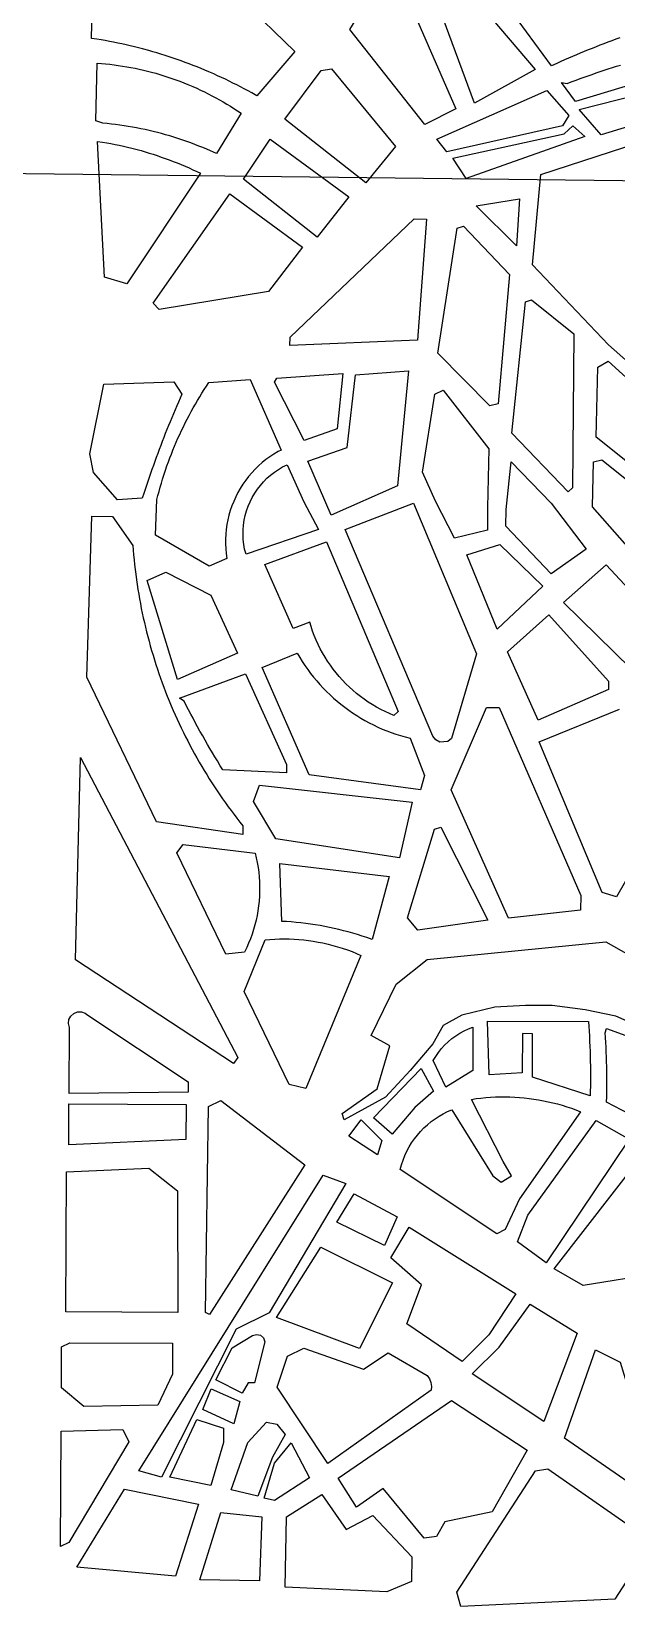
# Model space of a CAD drawing. Extents: x 407811 to 416949, y 4498993 to 4508589.
# Drawn here: x 409811 to 410173, y 4499162 to 4500135 of the extents above; entities that cross this region are included whole.
import ezdxf

# ---------------------------------------------------------------- set-up
doc = ezdxf.new("R2010")
doc.units = 0
doc.header["$LTSCALE"] = 40
doc.header["$MEASUREMENT"] = 0
doc.layers.add('Images', color=253, linetype='CONTINUOUS')
doc.layers.add('υπόλοιπο θεσσαλονίκης', color=7, linetype='CONTINUOUS')
picture_1 = doc.add_image_def('image1.tif', size_in_pixel=(10278, 10088))

msp = doc.modelspace()

# ---------------------------------------------------------------- linework, layer by layer
at = {"layer": 'υπόλοιπο θεσσαλονίκης'}
for points in [[(409941.6, 4500153.52), (409973.9, 4500122.26), (409950.37, 4500094.87), (409947.29, 4500096.61), (409944.99, 4500097.87), (409942.67, 4500099.12), (409940.35, 4500100.35), (409938.01, 4500101.55), (409935.66, 4500102.74), (409933.31, 4500103.91), (409930.94, 4500105.05), (409928.56, 4500106.17), (409926.17, 4500107.27), (409923.78, 4500108.35), (409920.76, 4500109.67), (409918.34, 4500110.69), (409915.92, 4500111.7), (409913.48, 4500112.69), (409911.03, 4500113.66), (409908.58, 4500114.6), (409906.11, 4500115.52), (409903.64, 4500116.41), (409901.16, 4500117.29), (409898.68, 4500118.14), (409896.18, 4500118.97), (409893.68, 4500119.78), (409891.17, 4500120.57), (409888.66, 4500121.34), (409886.13, 4500122.08), (409883.6, 4500122.79), (409879.8, 4500123.82), (409877.25, 4500124.49), (409874.7, 4500125.13), (409872.15, 4500125.74), (409869.58, 4500126.33), (409867.02, 4500126.9), (409864.45, 4500127.45), (409861.87, 4500127.97), (409859.29, 4500128.47), (409856.7, 4500128.95), (409854.11, 4500129.4), (409851.52, 4500129.83), (409848.27, 4500130.34), (409848.27, 4500130.34), (409849.33, 4500174.79)], [(410174.77, 4500130.72), (410172.3, 4500129.81), (410169.84, 4500128.89), (410167.38, 4500127.96), (410164.92, 4500127.02), (410162.47, 4500126.07), (410160.02, 4500125.11), (410157.58, 4500124.14), (410155.15, 4500123.14), (410152.71, 4500122.15), (410150.28, 4500121.14), (410147.86, 4500120.12), (410145.44, 4500119.09), (410143.03, 4500118.05), (410140.62, 4500117), (410138.21, 4500115.94), (410135.81, 4500114.86), (410132.55, 4500113.38), (410106.69, 4500148.31), (410106.69, 4500148.31), (410169.23, 4500159.51), (410189.58, 4500136.92)], [(410217.68, 4500112.62), (410147.27, 4500091.43), (410138.66, 4500103.07), (410138.66, 4500103.07), (410142.23, 4500102.45), (410144.69, 4500103.38), (410147.77, 4500104.53), (410150.24, 4500105.44), (410152.71, 4500106.33), (410155.19, 4500107.21), (410157.67, 4500108.08), (410160.16, 4500108.94), (410162.64, 4500109.79), (410165.14, 4500110.62), (410167.63, 4500111.45), (410170.13, 4500112.26), (410172.64, 4500113.06), (410175.15, 4500113.85)], [(410218.5, 4499837.39), (410160.13, 4499884.02), (410161.15, 4499927.2), (410167.6, 4499930.85), (410267.12, 4499840.81)], [(410202.31, 4499790.47), (410157.83, 4499840.88), (410158.49, 4499868.81), (410163.61, 4499869.96), (410202.52, 4499838.9)], [(410230.3, 4499700.36), (410172.65, 4499600.16), (410163.78, 4499602.76), (410124.91, 4499695.87), (410124.91, 4499695.87), (410174.52, 4499715.95)], [(410190.01, 4499518.63), (410172.27, 4499526.37), (410153.25, 4499530.29), (410132.95, 4499532.95), (410116.45, 4499533.04), (410097.4, 4499531.86), (410077.06, 4499526.9), (410065.6, 4499520.59), (410059.19, 4499509.18), (410045.14, 4499492.72), (410029.82, 4499476.25), (410004.36, 4499462.41), (410003.11, 4499466.23), (410024.77, 4499481.37), (410032.53, 4499508.05), (410021.14, 4499514.48), (410036.53, 4499546.21), (410055.66, 4499561.37), (410166.16, 4499572.21), (410343.38, 4499471.97)], [(410180.74, 4499465.86), (410166.55, 4499473.3), (410166.63, 4499476.79), (410166.69, 4499479.77), (410166.72, 4499483.25), (410166.73, 4499486.24), (410166.72, 4499489.23), (410166.69, 4499492.21), (410166.64, 4499495.19), (410166.56, 4499498.18), (410166.47, 4499501.16), (410166.36, 4499504.14), (410166.22, 4499507.12), (410166.07, 4499510.1), (410165.89, 4499513.08), (410165.7, 4499516.06), (410166.49, 4499518.82), (410166.49, 4499518.82), (410197.27, 4499507.61)]]:
    msp.add_lwpolyline(points, dxfattribs=at)
for points in [[(410007.79, 4500135.87), (410013.85, 4500145.44), (410046.93, 4500147.19), (410073.45, 4500086.84), (410054.16, 4500077.14), (410007.79, 4500135.87)], [(410063.47, 4500148.07), (410090.18, 4500148.7), (410122.32, 4500111.08), (410084.98, 4500090.38), (410063.47, 4500148.07)], [(409850.87, 4500079.45), (409851.72, 4500115.02), (409854.34, 4500114.82), (409856.96, 4500114.57), (409859.57, 4500114.3), (409862.18, 4500113.99), (409864.79, 4500113.64), (409867.39, 4500113.25), (409869.98, 4500112.82), (409872.57, 4500112.35), (409875.15, 4500111.85), (409877.72, 4500111.3), (409880.29, 4500110.72), (409882.84, 4500110.1), (409885.39, 4500109.45), (409887.93, 4500108.75), (409890.45, 4500108.02), (409892.97, 4500107.25), (409895.47, 4500106.45), (409897.96, 4500105.61), (409900.44, 4500104.74), (409902.9, 4500103.82), (409905.35, 4500102.87), (409907.79, 4500101.88), (409910.82, 4500100.59), (409913.22, 4500099.53), (409915.61, 4500098.42), (409917.98, 4500097.28), (409920.33, 4500096.11), (409922.66, 4500094.91), (409924.98, 4500093.66), (409927.28, 4500092.38), (409929.56, 4500091.08), (409931.82, 4500089.73), (409934.06, 4500088.35), (409936.28, 4500086.95), (409938.48, 4500085.5), (409940.66, 4500084.03), (409925.44, 4500059.14), (409921.84, 4500060.77), (409919.43, 4500061.82), (409917.01, 4500062.84), (409914.57, 4500063.83), (409912.12, 4500064.79), (409909.66, 4500065.71), (409907.19, 4500066.6), (409904.09, 4500067.68), (409901.59, 4500068.51), (409899.08, 4500069.3), (409896.57, 4500070.07), (409894.04, 4500070.8), (409891.51, 4500071.5), (409888.96, 4500072.16), (409886.41, 4500072.8), (409883.85, 4500073.4), (409881.29, 4500073.98), (409878.71, 4500074.51), (409876.13, 4500075.02), (409873.55, 4500075.49), (409870.95, 4500075.94), (409868.36, 4500076.35), (409865.76, 4500076.72), (409863.15, 4500077.07), (409860.54, 4500077.38), (409857.92, 4500077.65), (409855.31, 4500077.9), (409850.87, 4500079.45)], [(409967.68, 4500080.32), (409990.14, 4500110.43), (409996.52, 4500111.55), (410036.04, 4500063.6), (410017.72, 4500041.16), (409967.68, 4500080.32)], [(410149.69, 4500086.29), (410222.58, 4500104.88), (410235.04, 4500094.41), (410234.89, 4500088.06), (410201.71, 4500082.51), (410163.3, 4500070.72), (410149.69, 4500086.29)], [(410061.57, 4500068.07), (410129.64, 4500098.2), (410143.25, 4500082.63), (410139.29, 4500076.37), (410067.74, 4500060.3), (410061.57, 4500068.07)], [(410079.85, 4500043.75), (410071.46, 4500056.39), (410140.44, 4500071.27), (410145.64, 4500076.23), (410153.11, 4500069.69), (410079.85, 4500043.75)], [(409851.84, 4500066.72), (409855.09, 4500066.22), (409857.68, 4500065.78), (409860.26, 4500065.31), (409862.85, 4500064.81), (409865.42, 4500064.28), (409867.99, 4500063.71), (409870.55, 4500063.12), (409873.1, 4500062.49), (409875.65, 4500061.84), (409878.82, 4500060.97), (409881.35, 4500060.25), (409883.87, 4500059.49), (409886.38, 4500058.71), (409888.88, 4500057.89), (409891.37, 4500057.04), (409893.85, 4500056.17), (409896.31, 4500055.26), (409898.77, 4500054.34), (409901.22, 4500053.38), (409903.65, 4500052.38), (409906.08, 4500051.36), (409908.49, 4500050.31), (409910.88, 4500049.22), (409913.27, 4500048.12), (409915.64, 4500046.99), (409870.08, 4499978.63), (409856.19, 4499982.77), (409851.84, 4500066.72)], [(409942.13, 4500043.39), (409958.62, 4500067.99), (410007.34, 4500032.51), (409987.69, 4500007.58), (409942.13, 4500043.39)], [(410125.86, 4500046.21), (410195.03, 4500068.69), (410208.15, 4500032.8), (410221.85, 4500021.03), (410228.02, 4500013.26), (410229.02, 4500001.81), (410231.26, 4499989.05), (410233.56, 4499978.83), (410237.09, 4499967.32), (410241.93, 4499957.03), (410250.58, 4499946.66), (410255.42, 4499936.38), (410258.99, 4499926.13), (410258.78, 4499917.24), (410254.85, 4499912.25), (410249.64, 4499907.29), (410244.44, 4499902.33), (410238.03, 4499899.95), (410230.35, 4499897.59), (410222.61, 4499892.69), (410167.84, 4499941.02), (410120.72, 4499990.42), (410125.86, 4500046.21)], [(409933.67, 4500034.28), (409978.64, 4500001.44), (409957.66, 4499973.99), (409890.03, 4499962.9), (409886.31, 4499966.8), (409933.67, 4500034.28)], [(410086, 4500026.83), (410112.8, 4500031.27), (410110.83, 4500002.09), (410086, 4500026.83)], [(410049.71, 4499943.83), (409970.84, 4499940.64), (409970.96, 4499945.72), (410047.69, 4500018.85), (410055.31, 4500018.66), (410049.71, 4499943.83)], [(410062.23, 4499935.92), (410074.24, 4500013.13), (410078.08, 4500014.31), (410106.6, 4499984.41), (410099.61, 4499904.53), (410094.5, 4499903.38), (410062.23, 4499935.92)], [(410108.08, 4499886.54), (410116.37, 4499967.66), (410120.21, 4499968.83), (410146.4, 4499947.88), (410145.4, 4499852.61), (410142.8, 4499850.13), (410108.08, 4499886.54)], [(409888.65, 4499845.41), (409889.3, 4499847.96), (409889.97, 4499850.5), (409890.68, 4499853.04), (409891.41, 4499855.57), (409892.18, 4499858.08), (409893.17, 4499861.21), (409894, 4499863.7), (409894.86, 4499866.19), (409895.74, 4499868.66), (409896.66, 4499871.13), (409897.6, 4499873.59), (409898.58, 4499876.03), (409899.58, 4499878.45), (409900.61, 4499880.88), (409901.66, 4499883.29), (409902.75, 4499885.69), (409903.86, 4499888.06), (409905, 4499890.43), (409906.16, 4499892.79), (409907.36, 4499895.13), (409908.58, 4499897.46), (409909.83, 4499899.77), (409911.1, 4499902.07), (409912.4, 4499904.36), (409913.73, 4499906.63), (409915.08, 4499908.89), (409916.46, 4499911.12), (409917.87, 4499913.34), (409919.3, 4499915.54), (409920.73, 4499917.7), (409946.19, 4499919.63), (409965.49, 4499875.97), (409963.56, 4499875.11), (409960.98, 4499873.58), (409958.48, 4499871.92), (409956.06, 4499870.15), (409953.72, 4499868.27), (409951.48, 4499866.28), (409949.33, 4499864.19), (409947.28, 4499862), (409945.33, 4499859.72), (409943.5, 4499857.35), (409941.78, 4499854.89), (409940.17, 4499852.36), (409938.69, 4499849.76), (409937.32, 4499847.08), (409936.09, 4499844.35), (409934.98, 4499841.56), (409934.01, 4499838.73), (409933.17, 4499835.85), (409932.47, 4499832.93), (409931.9, 4499829.99), (409931.48, 4499827.02), (409931.19, 4499824.03), (409931.04, 4499821.04), (409931.03, 4499818.04), (409931.17, 4499815.04), (409931.44, 4499812.06), (409931.86, 4499809.09), (409920.85, 4499804.25), (409887.81, 4499823.5), (409888.65, 4499845.41)], [(410003.47, 4499923.34), (410000.12, 4499889.12), (409979.61, 4499881.98), (409961.41, 4499918), (409962.74, 4499920.5), (410003.47, 4499923.34)], [(410011.29, 4499922.46), (410044.18, 4499924.91), (410037.4, 4499853.92), (409996.31, 4499835.85), (409981.85, 4499869.23), (410006.19, 4499877.54), (410011.29, 4499922.46)], [(409864.36, 4499845.36), (409849.51, 4499862.23), (409847.24, 4499873.71), (409855.89, 4499916.71), (409899.14, 4499918.21), (409904.04, 4499910.48), (409902.97, 4499908.07), (409901.91, 4499905.66), (409900.86, 4499903.25), (409899.83, 4499900.84), (409898.8, 4499898.41), (409897.78, 4499895.99), (409896.78, 4499893.55), (409895.78, 4499891.13), (409894.8, 4499888.69), (409893.83, 4499886.24), (409892.87, 4499883.79), (409891.92, 4499881.35), (409890.97, 4499878.89), (409890.05, 4499876.43), (409889.13, 4499873.97), (409888.22, 4499871.5), (409887.32, 4499869.02), (409886.44, 4499866.55), (409885.56, 4499864.07), (409884.7, 4499861.58), (409883.84, 4499859.09), (409883, 4499856.61), (409882.17, 4499854.12), (409881.35, 4499851.62), (409880.54, 4499849.12), (409879.63, 4499846.26), (409864.36, 4499845.36)], [(410092.96, 4499840.49), (410092.91, 4499826.56), (410072.51, 4499821.53), (410060.8, 4499844.45), (410052.86, 4499862.45), (410060.36, 4499910.55), (410065.5, 4499912.97), (410093.87, 4499876.71), (410092.96, 4499840.49)], [(409969.09, 4499866.99), (409979.46, 4499844.1), (409988.46, 4499826.94), (409943.81, 4499811.82), (409942.87, 4499814.76), (409942.36, 4499817.71), (409942.04, 4499820.69), (409941.9, 4499823.69), (409941.96, 4499826.69), (409942.2, 4499829.68), (409942.64, 4499832.64), (409943.26, 4499835.58), (409944.07, 4499838.46), (409945.06, 4499841.3), (409946.23, 4499844.06), (409947.57, 4499846.74), (409949.08, 4499849.33), (409950.75, 4499851.82), (409952.57, 4499854.2), (409954.55, 4499856.46), (409956.66, 4499858.59), (409958.9, 4499860.58), (409961.27, 4499862.42), (409963.75, 4499864.11), (409966.33, 4499865.64), (409969.09, 4499866.99)], [(410132.36, 4499843.28), (410154.01, 4499814.87), (410132.28, 4499799.65), (410104.39, 4499829.07), (410104.43, 4499839.25), (410107.66, 4499868.76), (410132.36, 4499843.28)], [(410005.02, 4499826.89), (410047.13, 4499843.3), (410086.21, 4499750.13), (410070.7, 4499697.93), (410068.38, 4499696.09), (410063.54, 4499695.66), (410060.93, 4499697.06), (410059.24, 4499699.26), (410005.02, 4499826.89)], [(409848.37, 4499835.11), (409861.11, 4499835.06), (409873.77, 4499817.17), (409874, 4499814.2), (409874.25, 4499811.22), (409874.53, 4499808.25), (409874.84, 4499805.28), (409875.18, 4499802.32), (409875.54, 4499799.36), (409876.01, 4499795.9), (409876.44, 4499792.95), (409876.89, 4499789.99), (409877.38, 4499787.05), (409877.89, 4499784.11), (409878.43, 4499781.18), (409879, 4499778.24), (409879.6, 4499775.32), (409880.22, 4499772.4), (409880.88, 4499769.49), (409881.56, 4499766.58), (409882.27, 4499763.68), (409883, 4499760.79), (409883.77, 4499757.9), (409884.56, 4499755.02), (409885.38, 4499752.15), (409886.23, 4499749.29), (409887.1, 4499746.44), (409888.01, 4499743.59), (409888.94, 4499740.75), (409889.89, 4499737.93), (409890.88, 4499735.11), (409891.89, 4499732.3), (409892.93, 4499729.5), (409893.99, 4499726.71), (409895.08, 4499723.93), (409896.2, 4499721.16), (409897.54, 4499717.95), (409898.71, 4499715.2), (409899.91, 4499712.47), (409901.14, 4499709.74), (409902.39, 4499707.04), (409903.67, 4499704.35), (409904.98, 4499701.66), (409906.31, 4499698.99), (409907.67, 4499696.33), (409909.05, 4499693.69), (409910.46, 4499691.05), (409911.89, 4499688.43), (409913.35, 4499685.83), (409914.83, 4499683.23), (409916.34, 4499680.65), (409917.87, 4499678.09), (409919.43, 4499675.55), (409921.01, 4499673.02), (409922.61, 4499670.5), (409924.24, 4499667.99), (409925.9, 4499665.51), (409927.57, 4499663.04), (409929.27, 4499660.58), (409931, 4499658.15), (409932.74, 4499655.72), (409934.51, 4499653.32), (409936.31, 4499650.94), (409938.13, 4499648.57), (409939.96, 4499646.22), (409941.83, 4499643.88), (409941.79, 4499638.52), (409888.32, 4499646.36), (409845.4, 4499735.72), (409848.37, 4499835.11)], [(409955.25, 4499805.41), (409993.52, 4499819.28), (410037.65, 4499714.63), (410035.1, 4499712.09), (410032.35, 4499713.24), (410029.63, 4499714.49), (410026.97, 4499715.83), (410024.35, 4499717.26), (410021.78, 4499718.78), (410019.26, 4499720.39), (410016.8, 4499722.08), (410014.4, 4499723.85), (410012.05, 4499725.7), (410009.78, 4499727.63), (410007.57, 4499729.64), (410005.42, 4499731.71), (410003.35, 4499733.87), (410001.36, 4499736.08), (409999.44, 4499738.36), (409997.59, 4499740.71), (409995.83, 4499743.12), (409994.15, 4499745.59), (409992.56, 4499748.11), (409991.05, 4499750.69), (409989.63, 4499753.31), (409988.29, 4499755.99), (409987.05, 4499758.7), (409985.9, 4499761.46), (409984.85, 4499764.25), (409983.89, 4499767.08), (409983.12, 4499769.62), (409972.91, 4499765.84), (409955.25, 4499805.41)], [(410080.11, 4499811.32), (410100.52, 4499817.62), (410127.16, 4499792.03), (410099.02, 4499765.37), (410080.11, 4499811.32)], [(410166.39, 4499805.14), (410206.01, 4499762.43), (410181.71, 4499740.86), (410139.85, 4499781.79), (410166.39, 4499805.14)], [(409894.08, 4499800.53), (409922.04, 4499786.41), (409938.45, 4499750.67), (409901.44, 4499734.25), (409882.59, 4499795.47), (409894.08, 4499800.53)], [(410130.9, 4499774.18), (410167.67, 4499733.26), (410167.65, 4499728.16), (410124.25, 4499709.21), (410105.33, 4499751.33), (410130.9, 4499774.18)], [(409953.7, 4499741.7), (409975.39, 4499750.53), (409976.9, 4499747.96), (409978.48, 4499745.43), (409980.13, 4499742.94), (409981.85, 4499740.5), (409983.63, 4499738.11), (409985.48, 4499735.76), (409987.39, 4499733.46), (409989.36, 4499731.22), (409991.39, 4499729.04), (409993.48, 4499726.9), (409995.63, 4499724.83), (409997.83, 4499722.81), (410000.09, 4499720.86), (410002.4, 4499718.97), (410004.75, 4499717.13), (410007.16, 4499715.38), (410009.62, 4499713.68), (410012.12, 4499712.05), (410014.66, 4499710.48), (410017.24, 4499708.99), (410019.87, 4499707.57), (410022.53, 4499706.22), (410025.23, 4499704.94), (410027.96, 4499703.73), (410030.72, 4499702.6), (410033.51, 4499701.55), (410036.33, 4499700.58), (410039.18, 4499699.67), (410042.05, 4499698.85), (410045.23, 4499698.03), (410054.04, 4499675.06), (410051.46, 4499666.15), (409982.71, 4499675.32), (409953.7, 4499741.7)], [(409902.66, 4499722.77), (409943.49, 4499737.91), (409968.73, 4499681.75), (409968.7, 4499676.65), (409929.43, 4499678.48), (409927.84, 4499681.01), (409926.02, 4499683.97), (409924.47, 4499686.53), (409922.93, 4499689.08), (409921.41, 4499691.65), (409919.91, 4499694.24), (409918.42, 4499696.82), (409916.95, 4499699.42), (409915.24, 4499702.46), (409913.8, 4499705.07), (409912.38, 4499707.69), (409910.97, 4499710.33), (409909.57, 4499712.96), (409908.19, 4499715.61), (409906.83, 4499718.27), (409905.48, 4499720.93), (409902.66, 4499722.77)], [(410100.08, 4499716.94), (410150.54, 4499600.79), (410150.5, 4499591.88), (410105.89, 4499586.94), (410070.57, 4499666.08), (410092.44, 4499716.97), (410100.08, 4499716.94)], [(409838.27, 4499561.17), (409841.36, 4499686.04), (409938.65, 4499500.91), (409936.08, 4499497.09), (409838.27, 4499561.17)], [(409952.11, 4499669.06), (410046.33, 4499658.53), (410038.54, 4499624.15), (409962.16, 4499635.89), (409948.25, 4499658.88), (409952.11, 4499669.06)], [(410093.15, 4499585.71), (410049.81, 4499579.5), (410043.47, 4499587.18), (410060.27, 4499641.91), (410064.1, 4499643.16), (410093.15, 4499585.71)], [(409904.82, 4499632.29), (409949.38, 4499627.03), (409950.08, 4499624.12), (409950.67, 4499621.19), (409951.16, 4499618.26), (409951.56, 4499615.29), (409951.85, 4499612.32), (409952.04, 4499609.34), (409952.13, 4499606.36), (409952.11, 4499603.38), (409952, 4499600.39), (409951.78, 4499597.41), (409951.46, 4499594.45), (409951.04, 4499591.49), (409950.52, 4499588.55), (409949.9, 4499585.63), (409949.18, 4499582.74), (409948.36, 4499579.87), (409947.44, 4499577.03), (409946.43, 4499574.21), (409945.32, 4499571.44), (409944.12, 4499568.71), (409942.75, 4499565.88), (409931.28, 4499564.65), (409900.98, 4499627.2), (409904.82, 4499632.29)], [(410032.12, 4499612.7), (410021.63, 4499573.75), (410018.35, 4499574.9), (410015.51, 4499575.85), (410012.67, 4499576.74), (410009.81, 4499577.6), (410006.93, 4499578.4), (410004.05, 4499579.16), (410001.15, 4499579.89), (409998.24, 4499580.56), (409995.32, 4499581.18), (409992.4, 4499581.77), (409989.46, 4499582.3), (409986.51, 4499582.79), (409983.56, 4499583.23), (409980.6, 4499583.63), (409977.64, 4499583.98), (409974.67, 4499584.28), (409971.69, 4499584.54), (409968.72, 4499584.75), (409965.76, 4499584.91), (409964.64, 4499620.6), (410032.12, 4499612.7)], [(410014.76, 4499563.91), (409980.6, 4499481.64), (409970.42, 4499484.23), (409942.65, 4499541.67), (409955.52, 4499573.48), (409958.49, 4499573.74), (409961.47, 4499573.93), (409964.46, 4499574.04), (409967.44, 4499574.07), (409970.43, 4499574.03), (409973.41, 4499573.9), (409976.39, 4499573.71), (409979.36, 4499573.43), (409982.32, 4499573.09), (409985.28, 4499572.67), (409988.22, 4499572.16), (409991.15, 4499571.59), (409994.55, 4499570.82), (409997.44, 4499570.08), (410000.31, 4499569.27), (410003.16, 4499568.38), (410006.46, 4499567.26), (410009.25, 4499566.21), (410012.02, 4499565.1), (410014.76, 4499563.91)], [(409834.33, 4499478.61), (409834.54, 4499519.33), (409833.95, 4499521.75), (409834.24, 4499524.21), (409835.39, 4499526.42), (409837.23, 4499528.09), (409839.55, 4499529), (409842.03, 4499529.03), (409844.37, 4499528.2), (409846, 4499526.9), (409908, 4499485.84), (409907.97, 4499479.48), (409834.33, 4499478.61)], [(410092.88, 4499523.28), (410155.3, 4499523.05), (410155.52, 4499520.07), (410155.72, 4499517.09), (410155.91, 4499514.11), (410156.09, 4499510.63), (410156.23, 4499507.65), (410156.34, 4499504.67), (410156.43, 4499501.69), (410156.5, 4499498.7), (410156.56, 4499495.22), (410156.58, 4499492.24), (410156.58, 4499489.25), (410156.56, 4499486.26), (410156.52, 4499483.28), (410156.45, 4499479.79), (410156.37, 4499477.16), (410120.76, 4499488.77), (410120.87, 4499515.53), (410114.5, 4499515.55), (410114.4, 4499491.34), (410094.01, 4499490.14), (410092.88, 4499523.28)], [(410059.47, 4499498.88), (410060.97, 4499501.46), (410062.63, 4499503.93), (410064.47, 4499506.29), (410066.46, 4499508.5), (410068.61, 4499510.58), (410070.89, 4499512.5), (410073.3, 4499514.26), (410075.83, 4499515.85), (410078.46, 4499517.25), (410081.19, 4499518.48), (410083.95, 4499519.49), (410083.83, 4499492.72), (410067.23, 4499482.59), (410059.47, 4499498.88)], [(410051.99, 4499494.12), (410059.57, 4499480.07), (410048.06, 4499469.92), (410033.98, 4499453.41), (410022.56, 4499463.64), (410051.99, 4499494.12)], [(409834.16, 4499446.8), (409834.29, 4499472.25), (409906.66, 4499471.85), (409906.54, 4499450.22), (409834.16, 4499446.8)], [(409980.1, 4499434.55), (409921.22, 4499341.98), (409918.69, 4499343.27), (409920.61, 4499470.5), (409928.25, 4499474.28), (409980.1, 4499434.55)], [(410098.68, 4499392), (410038.98, 4499431.72), (410039.78, 4499434.6), (410040.74, 4499437.43), (410041.85, 4499440.2), (410043.11, 4499442.9), (410044.53, 4499445.54), (410046.08, 4499448.08), (410047.78, 4499450.54), (410049.61, 4499452.89), (410051.57, 4499455.14), (410053.65, 4499457.29), (410055.85, 4499459.3), (410058.16, 4499461.19), (410060.57, 4499462.96), (410063.07, 4499464.58), (410065.66, 4499466.07), (410068.33, 4499467.41), (410070.99, 4499468.56), (410096.29, 4499427.69), (410101.37, 4499423.85), (410107.75, 4499427.65), (410102.7, 4499436.58), (410082.97, 4499474.97), (410085.92, 4499475.41), (410088.89, 4499475.78), (410091.86, 4499476.07), (410094.83, 4499476.3), (410097.81, 4499476.45), (410100.8, 4499476.54), (410103.78, 4499476.56), (410106.77, 4499476.51), (410109.75, 4499476.38), (410112.73, 4499476.19), (410115.7, 4499475.92), (410118.67, 4499475.58), (410121.63, 4499475.17), (410124.57, 4499474.7), (410127.51, 4499474.15), (410130.43, 4499473.54), (410133.33, 4499472.87), (410136.22, 4499472.11), (410139.09, 4499471.3), (410141.94, 4499470.4), (410144.77, 4499469.45), (410147.58, 4499468.44), (410150.36, 4499467.35), (410112.79, 4499413.61), (410103.79, 4499394.53), (410098.68, 4499392)], [(410014.91, 4499462.4), (410027.6, 4499449.6), (410025.01, 4499440.7), (410007.23, 4499452.23), (410014.91, 4499462.4)], [(410111.4, 4499386.86), (410117.84, 4499403.4), (410160.13, 4499461.86), (410180.46, 4499450.32), (410129.18, 4499374.05), (410111.4, 4499386.86)], [(409901.48, 4499343.23), (409832.36, 4499343.75), (409832.81, 4499430.27), (409883.6, 4499432.53), (409901.3, 4499418.44), (409901.48, 4499343.23)], [(410134.26, 4499370.21), (410189.34, 4499441.36), (410199.51, 4499436.23), (410200.51, 4499372.52), (410197.94, 4499367.43), (410152.05, 4499359.95), (410134.26, 4499370.21)], [(409877.55, 4499245.51), (409941.56, 4499348.23), (409991.49, 4499428.11), (410005.43, 4499422.95), (409958.04, 4499343.05), (409937.68, 4499332.99), (409891.5, 4499241.62), (409877.55, 4499245.51)], [(409999.9, 4499399.04), (410010.47, 4499416.56), (410037.06, 4499402.41), (410029.35, 4499384.65), (409999.9, 4499399.04)], [(410043.06, 4499336.22), (410052.08, 4499360.35), (410033.12, 4499376.99), (410044.64, 4499396.02), (410110.45, 4499354.93), (410093.81, 4499329.57), (410077.22, 4499313.12), (410043.06, 4499336.22)], [(409962.51, 4499340.21), (409989.99, 4499383.59), (410034.31, 4499361.72), (410013.79, 4499321.11), (409962.51, 4499340.21)], [(410083.53, 4499305.46), (410100.12, 4499321.9), (410119.3, 4499348.52), (410148.41, 4499330.54), (410127.81, 4499275.94), (410083.53, 4499305.46)], [(409925.07, 4499301.74), (409935.08, 4499321.54), (409947.81, 4499329.11), (409950.2, 4499329.77), (409952.61, 4499329.23), (409954.49, 4499327.62), (409955.41, 4499325.25), (409948.93, 4499299.83), (409945.12, 4499299.86), (409941.28, 4499293.51), (409925.07, 4499301.74)], [(409829.58, 4499296.68), (409829.71, 4499322.13), (409834.8, 4499324.65), (409898.28, 4499324.29), (409898.18, 4499305.21), (409889.19, 4499286.17), (409843.48, 4499285.15), (409829.58, 4499296.68)], [(409994.38, 4499249.96), (409962.88, 4499297.22), (409969.33, 4499316.27), (409979.51, 4499321.3), (410016.26, 4499308.37), (410031.55, 4499318.47), (410055.59, 4499304.34), (410057.03, 4499302.3), (410057.94, 4499299.98), (410058.27, 4499297.51), (410058.09, 4499295.42), (409994.38, 4499249.96)], [(410140.45, 4499265.7), (410159.78, 4499320.3), (410174.97, 4499312.58), (410199.94, 4499231.01), (410199.91, 4499224.65), (410140.45, 4499265.7)], [(409917.11, 4499283.47), (409922.25, 4499296.17), (409939.98, 4499288.43), (409936.1, 4499274.46), (409917.11, 4499283.47)], [(410000.68, 4499241.02), (410070.75, 4499288.98), (410117.56, 4499258.19), (410095.78, 4499220.13), (410066.55, 4499213.93), (410061.43, 4499205.05), (410053.8, 4499203.82), (410028.57, 4499234.5), (410012.01, 4499223.14), (410000.68, 4499241.02)], [(409896.58, 4499241.59), (409913.26, 4499277.13), (409929.74, 4499271.96), (409929.7, 4499263.05), (409921.94, 4499236.36), (409896.58, 4499241.59)], [(409829.44, 4499270.1), (409867.53, 4499271.03), (409871.3, 4499263.36), (409834.16, 4499201.23), (409829.07, 4499198.71), (409829.44, 4499270.1)], [(409934.62, 4499233.75), (409944.93, 4499262.96), (409956.42, 4499275.62), (409962.76, 4499274.32), (409967.81, 4499267.92), (409960.12, 4499253.97), (409951.11, 4499229.84), (409934.62, 4499233.75)], [(409982.9, 4499241.12), (409961.25, 4499227.24), (409954.91, 4499228.55), (409961.37, 4499250.15), (409971.59, 4499262.81), (409982.9, 4499241.12)], [(410194.71, 4499201.77), (410171.68, 4499166.27), (410076.44, 4499161.71), (410073.95, 4499170.63), (410122.58, 4499245.43), (410130.2, 4499246.66), (410194.71, 4499201.77)], [(409868.61, 4499234.11), (409914.26, 4499224.96), (409900.07, 4499180.5), (409839.16, 4499185.93), (409868.61, 4499234.11)], [(409968.01, 4499173.6), (409968.81, 4499217.02), (409990.47, 4499230.9), (410005.59, 4499209.18), (410022.14, 4499218), (410046.13, 4499192.41), (410046.05, 4499177.15), (410030.78, 4499170.87), (409968.01, 4499173.6)], [(409915.22, 4499178.27), (409928.2, 4499219.78), (409953.58, 4499217.11), (409952.11, 4499177.66), (409915.22, 4499178.27)]]:
    msp.add_lwpolyline(points, close=True, dxfattribs=at)

# ---------------------------------------------------------------- pictures from other files: only their frames are drawn
at = {"layer": 'Images'}
image = msp.add_image(picture_1, insert=(408162.93, 4500066.58), size_in_units=(8683.96, 8523.43), rotation=-0.692303, dxfattribs=at)
image.dxf.flags = 15

doc.saveas('drawing.dxf')
